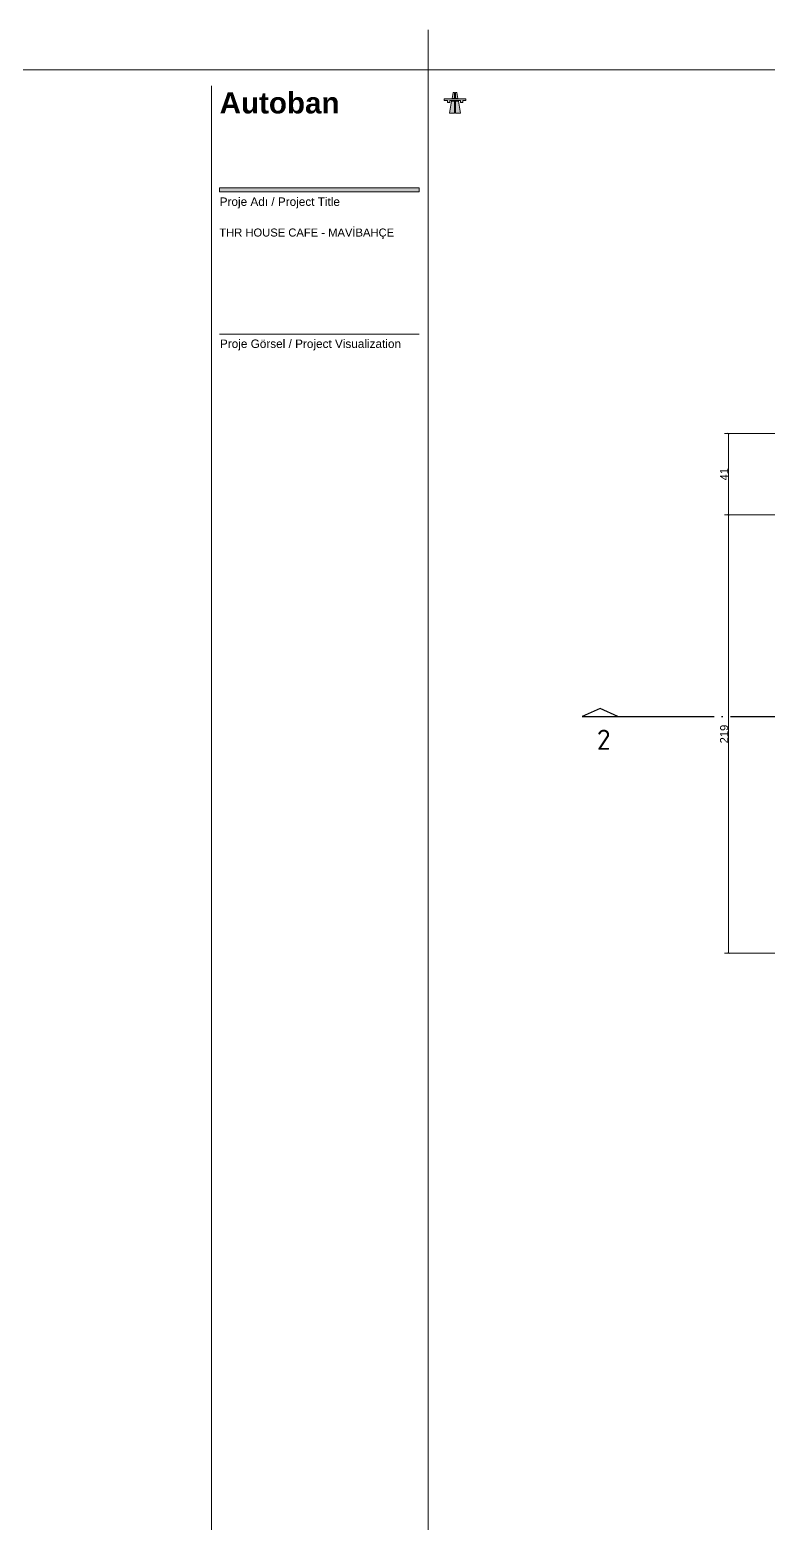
# Model space of a CAD drawing. Header units: millimetres. Extents: x 29001 to 40804, y -8833 to -5892.
# Drawn here: x 34958 to 35326, y -6637 to -5892 of the extents above; entities that cross this region are included whole.
import ezdxf
from ezdxf.enums import TextEntityAlignment as Align

# ---------------------------------------------------------------- set-up
doc = ezdxf.new("R2010")
doc.units = ezdxf.units.MM
doc.linetypes.add('ACAD_ISO04W100', pattern=[30, 24, -3, 0, -3])
doc.linetypes.add('DASHDOT', pattern=[14, 12, -1, 0, -1])
doc.layers.get('0').update_dxf_attribs({"lineweight": 0})
doc.layers.get('Defpoints').update_dxf_attribs({"lineweight": 0})
for name, color, linetype, lineweight in [('Auto-Yazi', 7, 'Continuous', 0), ('xxx_Auto_Olcu_Ic', 33, 'Continuous', 0), ('xxx_Auto_Yardimci_Antet', 7, 'Continuous', 0), ('xxx_Auto_Yardimci_Lejand', 7, 'Continuous', 0), ('xxx_Auto_Yardimci_Metraj', 81, 'Continuous', 0)]:
    doc.layers.add(name, color=color, linetype=linetype, lineweight=lineweight)
doc.styles.add('AUTOBAN', font='')
doc.styles.add('BASLIK', font='')
doc.styles.add('standart 50', font='ARIALN.TTF', dxfattribs={"height": 10})
doc.styles.get('AUTOBAN').set_extended_font_data('Helvetica Normal Tr')
doc.styles.get('BASLIK').set_extended_font_data('Arial', bold=True)
doc.dimstyles.new('AUTO_DIM_1-20', dxfattribs={"dimtxt": 4, "dimasz": 0.75, "dimexe": 2, "dimexo": 10, "dimgap": 0.2, "dimtad": 1, "dimdec": 0, "dimrnd": 0.5, "dimdsep": 46, "dimtxsty": 'AUTOBAN', "dimblk": 'ARCHTICK', "dimcen": 2, "dimclrd": 256, "dimclre": 256, "dimclrt": 256, "dimadec": 0, "dimazin": 0, "dimtfac": 1, "dimtdec": 0, "dimtix": 1, "dimtofl": 0, "dimtmove": 1, "dimatfit": 3, "dimfxl": 1, "dimtolj": 1, "dimtzin": 0, "dimlwd": -1, "dimlwe": -1, "dimarcsym": 0})

# ---------------------------------------------------------------- blocks, each defined once
blk = doc.blocks.new('AUTO_LAYOUT_A0')
at = {"layer": 'xxx_Auto_Yardimci_Lejand'}
h = blk.add_hatch(color=172, dxfattribs=at)
h.paths.add_polyline_path([(-76.142, 83.437), (-76.174, 83.437), (-76.201, 83.289), (-76.142, 83.289)])
h.paths.add_polyline_path([(-76.082, 83.437), (-76.115, 83.437), (-76.115, 83.289), (-76.055, 83.289)])
h.paths.add_polyline_path([(-76.4, 83.277), (-76.4, 83.242), (-76.32, 83.242), (-76.32, 83.192), (-76.261, 83.192), (-76.261, 83.242), (-75.996, 83.242), (-75.996, 83.192), (-75.937, 83.192), (-75.937, 83.242), (-75.857, 83.242), (-75.857, 83.277)])
h.paths.add_polyline_path([(-76.115, 82.924), (-75.989, 82.924), (-76.043, 83.22), (-76.115, 83.22)])
h.paths.add_polyline_path([(-76.142, 83.22), (-76.214, 83.22), (-76.268, 82.924), (-76.142, 82.924)])
h = blk.add_hatch(color=172, dxfattribs=at)
h.dxf.hatch_style = 1
h.paths.add_polyline_path([(36.8, 80.956), (41.781, 80.956), (41.781, 81.056), (36.8, 81.056)])
at = {"layer": 'xxx_Auto_Yardimci_Antet', "color": 3}
for points in [[(-76.8, 85), (-76.8, 84), (-77.8, 84)], [(42, 85), (42, 84), (43, 84)]]:
    blk.add_lwpolyline(points, dxfattribs=at)
at = {"layer": 'xxx_Auto_Yardimci_Lejand', "color": 172}
for p, q in [((-76.4, 83.277), (-76.4, 83.242)), ((-76.4, 83.277), (-75.857, 83.277)), ((-76.4, 83.242), (-76.32, 83.242)), ((-76.32, 83.242), (-76.32, 83.192)), ((-76.32, 83.192), (-76.261, 83.192)), ((-76.214, 83.22), (-76.268, 82.924)), ((-76.261, 83.242), (-75.996, 83.242)), ((-76.261, 83.242), (-76.261, 83.192)), ((-76.214, 83.22), (-76.142, 83.22)), ((-76.174, 83.437), (-76.201, 83.289)), ((-76.201, 83.289), (-76.142, 83.289)), ((-76.174, 83.437), (-76.142, 83.437)), ((-76.142, 83.437), (-76.142, 83.289)), ((-76.142, 83.22), (-76.142, 82.924)), ((-76.115, 83.437), (-76.082, 83.437)), ((-76.115, 83.437), (-76.115, 83.289)), ((-76.055, 83.289), (-76.115, 83.289)), ((-76.115, 83.22), (-76.115, 82.924)), ((-76.043, 83.22), (-76.115, 83.22)), ((-76.082, 83.437), (-76.055, 83.289)), ((-76.043, 83.22), (-75.989, 82.924)), ((-75.996, 83.242), (-75.996, 83.192)), ((-75.937, 83.192), (-75.996, 83.192)), ((-75.937, 83.242), (-75.937, 83.192)), ((-75.937, 83.242), (-75.857, 83.242)), ((-75.857, 83.242), (-75.937, 83.242)), ((-75.857, 83.277), (-75.857, 83.242)), ((-75.857, 83.277), (-75.857, 83.242)), ((-76.268, 82.924), (-76.142, 82.924)), ((-75.989, 82.924), (-76.115, 82.924))]:
    blk.add_line(p, q, dxfattribs=at)
for points in [[(36.6, 83.6), (36.6, 0.4)], [(36.8, 77.412), (41.781, 77.412)]]:
    blk.add_lwpolyline(points, dxfattribs=at)
blk.add_lwpolyline([(36.8, 80.956), (41.781, 80.956), (41.781, 81.056), (36.8, 81.056)], close=True, dxfattribs=at)
at = {"layer": 'xxx_Auto_Yardimci_Metraj', "color": 1}
blk.add_lwpolyline([(42, 84), (-76.8, 84), (-76.8, 0), (42, 0)], close=True, dxfattribs=at)
at = {"layer": 'xxx_Auto_Yardimci_Lejand', "color": 172, "style": 'BASLIK'}
blk.add_text('Autoban ', height=0.528, dxfattribs=at).set_placement((38.398, 82.915), align=Align.CENTER)
at = {"layer": 'xxx_Auto_Yardimci_Lejand', "color": 5, "insert": (36.802, 80.819), "char_height": 0.21, "attachment_point": 1, "style": 'AUTOBAN'}
blk.add_mtext_dynamic_manual_height_columns('{\\C172;Proje Adı / Project Title}', width=4.8996, gutter_width=50, heights=[0.414], dxfattribs=at)
at = {"layer": 'xxx_Auto_Yardimci_Lejand', "color": 172}
note = blk.add_mtext_dynamic_manual_height_columns('Proje Görsel / Project ', width=4.8996, gutter_width=50, heights=[0.414, 0], dxfattribs=dict(at, insert=(36.808, 77.275), char_height=0.21, attachment_point=1, style='AUTOBAN'))
for column, words in zip(note.columns.linked_columns, ['Visualization']):
    column.text = words
at = {"layer": 'xxx_Auto_Yardimci_Lejand', "style": 'AUTOBAN'}
for tag, p in [('PROJEADI', (36.802, 80.231)), ('REVIZYON', (37.278, 12.602)), ('REVIZYON', (37.278, 12.167)), ('REVIZYON', (37.278, 11.732)), ('REVIZYON', (37.278, 11.297)), ('ÇİZİMADI', (36.802, 10.22)), ('PNO', (38.791, 9.704)), ('OLCEK', (38.791, 9.269)), ('ÇİZEN', (38.791, 8.834)), ('KONTROL', (38.791, 8.399)), ('TARIH', (38.791, 7.964)), ('PROJENO', (38.791, 7.529))]:
    blk.add_attdef(tag, text='', height=0.2, dxfattribs=at).set_placement(p, align=Align.TOP_LEFT)
for tag, p in [('TARIH', (41.806, 12.602)), ('TARIH', (41.806, 12.167)), ('TARIH', (41.806, 11.732)), ('TARIH', (41.806, 11.297)), ('PNO', (38.677, 9.704)), ('SIZE', (41.803, 9.704))]:
    blk.add_attdef(tag, text='', height=0.2, dxfattribs=at).set_placement(p, align=Align.TOP_RIGHT)
for tag, p in [('PRJT', (38.677, 6.778)), ('DC', (39.765, 6.778)), ('SSN', (40.788, 6.778))]:
    blk.add_attdef(tag, text='', height=0.2, dxfattribs=at).set_placement(p, align=Align.TOP_CENTER)
blk = doc.blocks.new('_ArchTick')
at = {"color": 0, "linetype": 'ByBlock', "const_width": 0.15}
blk.add_lwpolyline([(-0.5, -0.5), (0.5, 0.5)], dxfattribs=at)
blk = doc.blocks.new('*D299')
at = {"layer": 'Defpoints', "color": 0, "transparency": 16777216}
for p in [(35306.3, -6133.87), (35316.56, -6133.87, 0.02), (35350.93, -6352.63, 0.02)]:
    blk.add_point(p, dxfattribs=at)
at = {"layer": 'xxx_Auto_Olcu_Ic', "transparency": 16777216}
for p, q in [((35306.56, -6133.87), (35304.3, -6133.87)), ((35306.3, -6352.63), (35306.3, -6133.87)), ((35340.93, -6352.63), (35304.3, -6352.63))]:
    blk.add_line(p, q, dxfattribs=at)
at = {"layer": 'xxx_Auto_Olcu_Ic', "transparency": 16777216, "xscale": 0.75, "yscale": 0.75, "zscale": 0.75}
for p, rotation in [((35306.3, -6133.87), 90), ((35306.3, -6352.63), 270)]:
    blk.add_blockref('_ArchTick', p, dxfattribs=dict(at, rotation=rotation))
at = {"layer": 'xxx_Auto_Olcu_Ic', "transparency": 16777216, "insert": (35304.1, -6243.25), "char_height": 4, "attachment_point": 5, "rotation": 90, "style": 'AUTOBAN'}
blk.add_mtext('\\A1;219', dxfattribs=at)
blk = doc.blocks.new('*D300')
at = {"layer": 'Defpoints', "color": 0, "transparency": 16777216}
for p in [(35306.3, -6093.3), (35342.17, -6093.3, 0.02), (35340.16, -6133.9, 0.02)]:
    blk.add_point(p, dxfattribs=at)
at = {"layer": 'xxx_Auto_Olcu_Ic', "transparency": 16777216}
for p, q in [((35332.17, -6093.3), (35304.3, -6093.3)), ((35306.3, -6133.9), (35306.3, -6093.3)), ((35330.16, -6133.9), (35304.3, -6133.9))]:
    blk.add_line(p, q, dxfattribs=at)
at = {"layer": 'xxx_Auto_Olcu_Ic', "transparency": 16777216, "xscale": 0.75, "yscale": 0.75, "zscale": 0.75}
for p, rotation in [((35306.3, -6093.3), 90), ((35306.3, -6133.9), 270)]:
    blk.add_blockref('_ArchTick', p, dxfattribs=dict(at, rotation=rotation))
at = {"layer": 'xxx_Auto_Olcu_Ic', "transparency": 16777216, "insert": (35304.1, -6113.6), "char_height": 4, "attachment_point": 5, "rotation": 90, "style": 'AUTOBAN'}
blk.add_mtext('\\A1;41', dxfattribs=at)

msp = doc.modelspace()

# ---------------------------------------------------------------- linework, layer by layer
at = {"layer": 'Auto-Yazi', "color": 4, "linetype": 'ACAD_ISO04W100', "lineweight": -3, "elevation": 0.02}
msp.add_lwpolyline([(35233.33, -6234.43), (35251.09, -6234.43), (35242.21, -6230.57), (35233.33, -6234.43)], dxfattribs=at)
at = {"layer": 'Auto-Yazi', "color": 4, "linetype": 'DASHDOT', "lineweight": -3, "ltscale": 4, "elevation": 0.02}
msp.add_lwpolyline([(35251.09, -6234.43), (36066.01, -6234.43)], dxfattribs=at)

# ---------------------------------------------------------------- block references
at = {"layer": 'xxx_Auto_Yardimci_Lejand', "color": 5}
ref = msp.add_blockref('AUTO_LAYOUT_A0', (34316.41, -7591.9), dxfattribs=dict(at, xscale=20, yscale=20, zscale=20))
ref.add_attrib('PROJEADI_001', 'THR HOUSE CAFE - MAVİBAHÇE', (35052.22, -5995.02), dxfattribs={"height": 4, "style": 'AUTOBAN'})
at = {"layer": 'xxx_Auto_Yardimci_Lejand', "color": 5, "xscale": 20, "yscale": 20, "zscale": 20}
msp.add_blockref('AUTO_LAYOUT_A0', (36692.41, -7591.9), dxfattribs=at)

# ---------------------------------------------------------------- texts
at = {"layer": 'Auto-Yazi', "color": 4, "linetype": 'ACAD_ISO04W100', "lineweight": 30, "insert": (35240.61, -6241.07, 0.02), "char_height": 10, "width": 46.7541, "attachment_point": 1, "style": 'standart 50'}
msp.add_mtext('{\\fISOCPEUR|b0|i0|c162|p34;2}', dxfattribs=at)

# ---------------------------------------------------------------- dimensions: what is measured, and where the dimension line sits
at = {"layer": 'xxx_Auto_Olcu_Ic'}
for base, p1, p2, picture, middle in [((35306.3, -6093.3), (35340.16, -6133.9, 0.02), (35342.17, -6093.3, 0.02), '*D300', (35304.1, -6113.6)), ((35306.3, -6133.87), (35350.93, -6352.63, 0.02), (35316.56, -6133.87, 0.02), '*D299', (35304.1, -6243.25))]:
    dim = msp.add_linear_dim(base=base, p1=p1, p2=p2, angle=90, dimstyle='AUTO_DIM_1-20', dxfattribs=at)
    dim.commit()
    dim.dimension.update_dxf_attribs({"geometry": picture, "text_midpoint": middle})

doc.saveas('drawing.dxf')
